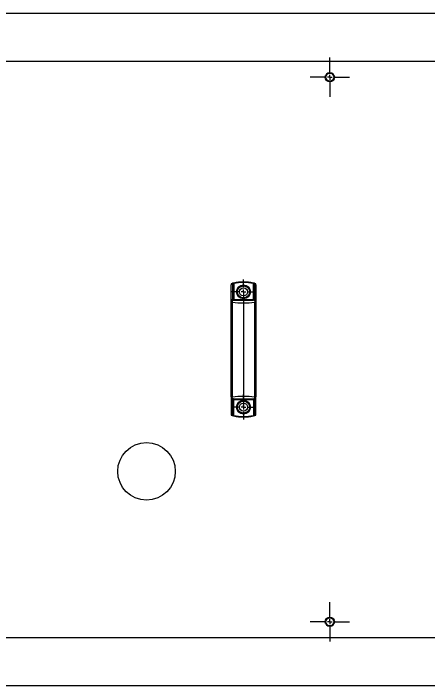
# Model space of a CAD drawing. Header units: millimetres. Extents: x 174875 to 182855, y -330615 to -324972.
# Drawn here: x 176942 to 177374, y -327203 to -326503 of the extents above; entities that cross this region are included whole.
import ezdxf

# ---------------------------------------------------------------- set-up
doc = ezdxf.new("R2010")
doc.units = ezdxf.units.MM
doc.header["$LTSCALE"] = 20
doc.linetypes.add('CENTER', pattern=[2, 1.25, -0.25, 0.25, -0.25])
doc.linetypes.add('SLD-实线', pattern=[0])
doc.layers.get('0').update_dxf_attribs({"lineweight": 15})
doc.layers.add('___', color=7, linetype='Continuous')
for name, color, linetype, lineweight in [('Dim', 4, 'Continuous', 9), ('from', 7, 'Continuous', 15), ('中心线', 1, 'CENTER', 9), ('粗实线', 7, 'SLD-实线', 25)]:
    doc.layers.add(name, color=color, linetype=linetype, lineweight=lineweight)
doc.styles.add('.标注TY', font='txt.shx', dxfattribs={"width": 0.7, "bigfont": 'gbcbig.shx'})
doc.dimstyles.new('.60号字体TY$0', dxfattribs={"dimtxt": 60, "dimasz": 30, "dimexe": 5, "dimexo": 0.5, "dimgap": 5, "dimtad": 1, "dimdsep": 46, "dimtxsty": '.标注TY', "dimblk": 'CLOSEDBLANK', "dimcen": 2.5, "dimclrd": 256, "dimclre": 256, "dimclrt": 256, "dimadec": 0, "dimazin": 0, "dimtfac": 1, "dimtmove": 0, "dimatfit": 3, "dimldrblk": 'CLOSEDBLANK', "dimfxl": 1, "dimlwd": -1, "dimlwe": -1, "dimarcsym": 0})

# ---------------------------------------------------------------- blocks, each defined once
blk = doc.blocks.new('SW_CENTERMARKSYMBOL_3')
at = {"layer": '中心线', "color": 0}
for p, q in [((0, 5), (0, 20.5)), ((-5, 0), (-20.5, 0)), ((0, 0), (-2.5, 0)), ((0, 0), (0, 2.5)), ((0, 0), (0, -2.5)), ((0, 0), (2.5, 0)), ((5, 0), (20.5, 0)), ((0, -5), (0, -20.5))]:
    blk.add_line(p, q, dxfattribs=at)
blk = doc.blocks.new('SW_CENTERMARKSYMBOL_0')
at = {"color": 0, "linetype": 'SLD-实线', "lineweight": 0}
for p, q in [((0, 5), (0, 13)), ((-5, 0), (-13, 0)), ((0, 0), (-2.5, 0)), ((0, 0), (0, 2.5)), ((0, 0), (0, -2.5)), ((0, 0), (2.5, 0)), ((5, 0), (13, 0)), ((0, -5), (0, -13))]:
    blk.add_line(p, q, dxfattribs=at)
blk = doc.blocks.new('tony-把手')
at = {"color": 7, "linetype": 'Continuous', "lineweight": 5}
for p, q in [((-11.5, 7.97), (-11.5, -8.13)), ((-10.75, 7.66), (-10.75, -8)), ((-10.25, 8.75), (-10.25, -8)), ((10.25, -8), (10.25, 8.75)), ((10.75, -8), (10.75, 8.49)), ((11.5, 7.97), (11.5, -8.13)), ((-13, -9.27), (-13, 6.83)), ((13, 6.83), (13, -9.27)), ((-13, -10.84), (-11.73, -10.84)), ((-13, -109.16), (-13, -10.84)), ((-11.73, -10.84), (-11.73, -109.16)), ((-10.25, -8), (10.25, -8)), ((11.73, -109.16), (11.73, -10.84)), ((11.73, -10.84), (13, -10.84)), ((13, -10.84), (13, -109.16)), ((-13, -109.16), (-11.73, -109.16)), ((-13, -110.73), (-13, -126.83)), ((-11.5, -127.97), (-11.5, -111.87)), ((-10.75, -127.66), (-10.75, -112)), ((-10.25, -128.75), (-10.25, -112)), ((-10.25, -112), (10.25, -112)), ((10.25, -112), (10.25, -128.75)), ((10.75, -112), (10.75, -128.49)), ((11.5, -127.97), (11.5, -111.87)), ((11.73, -109.16), (13, -109.16)), ((13, -126.83), (13, -110.73))]:
    blk.add_line(p, q, dxfattribs=at)
for centre, radius in [((0, 0), 7.25), ((0, 0), 6.75), ((0, 0), 6.25), ((0, 0), 4.25), ((0, -120), 7.25), ((0, -120), 6.75), ((0, -120), 6.25), ((0, -120), 4.25)]:
    blk.add_circle(centre, radius, dxfattribs=at)
for centre, radius, start, end in [((-11.5, 7.39), 1.5, 105.92458, 180), ((-1.75, -26.79), 37.04, 105.07122, 105.92458), ((0, -43.13), 53.38, 78.80213, 101.19787), ((0, -43.15), 52.9, 78.82778, 101.17222), ((1.75, -26.79), 37.04, 74.07542, 74.92878), ((11.5, 7.39), 1.5, 0, 74.07542), ((-11.66, -9.48), 1.36, 83.35105, 171.25935), ((11.66, -9.48), 1.36, 8.74065, 96.64895), ((-11.66, -110.52), 1.36, 188.74065, 276.64895), ((11.66, -110.52), 1.36, 263.35105, 351.25935), ((-11.5, -127.39), 1.5, 180, 254.07542), ((-1.75, -93.21), 37.04, 254.07542, 254.92878), ((0, -76.87), 53.38, 258.80213, 281.19787), ((0, -76.85), 52.9, 258.82778, 281.17222), ((1.75, -93.21), 37.04, 285.07122, 285.92458), ((11.5, -127.39), 1.5, 285.92458, 0)]:
    blk.add_arc(centre, radius, start, end, dxfattribs=at)
at = {"lineweight": 5}
for centre, start, end in [((-10.25, -8), 180, 270.00069), ((10.25, -8), 269.99931, 0), ((-10.25, -112), 89.99931, 180), ((10.25, -112), 0, 90.00069)]:
    blk.add_arc(centre, 0.5, start, end, dxfattribs=at)
at = {"color": 7, "linetype": 'Continuous', "lineweight": 5}
blk.add_ellipse((0, 39.77), major_axis=(-74.96, 0), ratio=0.683553, start_param=1.413602, end_param=1.727991, dxfattribs=at)
at = {"color": 7, "linetype": 'Continuous', "lineweight": 5, "extrusion": (0, 0, -1)}
blk.add_ellipse((0, -159.77), major_axis=(74.96, 0), ratio=0.683553, start_param=4.555194, end_param=4.869583, dxfattribs=at)
at = {"color": 7, "linetype": 'Continuous', "lineweight": 5}
for points, knots in [([(-13, 6.83), (-13, 7), (-13, 7.14), (-13, 7.33), (-13, 7.39), (-13, 7.39)], [0, 0, 0, 0, 0.5, 0.5, 1, 1, 1, 1]), ([(-11.91, 8.83), (-11.88, 8.84), (-11.86, 8.82), (-11.79, 8.76), (-11.76, 8.7), (-11.69, 8.55), (-11.65, 8.46), (-11.58, 8.24), (-11.54, 8.11), (-11.5, 7.97)], [0, 0, 0, 0, 0.25, 0.25, 0.5, 0.5, 0.75, 0.75, 1, 1, 1, 1]), ([(-10.37, 9.23), (-10.5, 9.2), (-10.63, 9.17), (-10.87, 9.11), (-10.98, 9.08), (-11.17, 9.03), (-11.25, 9.01), (-11.35, 8.98), (-11.38, 8.98), (-11.38, 8.98)], [0, 0, 0, 0, 0.25, 0.25, 0.5, 0.5, 0.75, 0.75, 1, 1, 1, 1]), ([(-10.75, 8.49), (-10.75, 8.49), (-10.69, 8.53), (-10.5, 8.62), (-10.38, 8.69), (-10.25, 8.75)], [0, 0, 0, 0, 0.5, 0.5, 1, 1, 1, 1]), ([(-10.75, 8.49), (-10.75, 8.49), (-10.75, 8.47), (-10.75, 8.4), (-10.75, 8.35), (-10.75, 8.2), (-10.75, 8.11), (-10.75, 7.91), (-10.75, 7.79), (-10.75, 7.66)], [0, 0, 0, 0, 0.25, 0.25, 0.5, 0.5, 0.75, 0.75, 1, 1, 1, 1]), ([(10.25, 8.75), (10.38, 8.69), (10.5, 8.62), (10.69, 8.53), (10.75, 8.49), (10.75, 8.49)], [0, 0, 0, 0, 0.5, 0.5, 1, 1, 1, 1]), ([(11.38, 8.98), (11.38, 8.98), (11.35, 8.98), (11.25, 9.01), (11.17, 9.03), (10.98, 9.08), (10.87, 9.11), (10.63, 9.17), (10.5, 9.2), (10.37, 9.23)], [0, 0, 0, 0, 0.25, 0.25, 0.5, 0.5, 0.75, 0.75, 1, 1, 1, 1]), ([(11.91, 8.83), (11.88, 8.84), (11.86, 8.82), (11.79, 8.76), (11.76, 8.7), (11.69, 8.55), (11.65, 8.46), (11.58, 8.24), (11.54, 8.11), (11.5, 7.97)], [0, 0, 0, 0, 0.25, 0.25, 0.5, 0.5, 0.75, 0.75, 1, 1, 1, 1]), ([(13, 7.39), (13, 7.39), (13, 7.33), (13, 7.14), (13, 7), (13, 6.83)], [0, 0, 0, 0, 0.5, 0.5, 1, 1, 1, 1]), ([(-13, -10.84), (-13, -10.54), (-13, -10.24), (-13, -9.84), (-13, -9.71), (-13, -9.47), (-13, -9.37), (-13, -9.27)], [0, 0, 0, 0, 0.5, 0.5, 0.75, 0.75, 1, 1, 1, 1]), ([(-11.5, -8.13), (-11.52, -8.29), (-11.55, -8.48), (-11.59, -8.89), (-11.61, -9.11), (-11.65, -9.57), (-11.67, -9.82), (-11.7, -10.32), (-11.72, -10.58), (-11.73, -10.84)], [0, 0, 0, 0, 0.25, 0.25, 0.5, 0.5, 0.75, 0.75, 1, 1, 1, 1]), ([(-8.28, -8.5), (-7.19, -8.5), (-6.11, -8.5), (-2.18, -8.5), (-1.09, -8.5), (1.09, -8.5), (2.18, -8.5), (4.36, -8.5), (5.44, -8.5), (6.53, -8.5)], [0, 0, 0, 0, 0.25, 0.25, 0.5, 0.5, 0.75, 0.75, 1, 1, 1, 1]), ([(11.5, -8.13), (11.52, -8.29), (11.55, -8.48), (11.59, -8.89), (11.61, -9.11), (11.65, -9.57), (11.67, -9.82), (11.7, -10.32), (11.72, -10.58), (11.73, -10.84)], [0, 0, 0, 0, 0.25, 0.25, 0.5, 0.5, 0.75, 0.75, 1, 1, 1, 1]), ([(13, -9.27), (13, -9.37), (13, -9.47), (13, -9.71), (13, -9.84), (13, -10.24), (13, -10.54), (13, -10.84)], [0, 0, 0, 0, 0.25, 0.25, 0.5, 0.5, 1, 1, 1, 1]), ([(-13, -109.16), (-13, -109.46), (-13, -109.76), (-13, -110.16), (-13, -110.29), (-13, -110.53), (-13, -110.63), (-13, -110.73)], [0, 0, 0, 0, 0.5, 0.5, 0.75, 0.75, 1, 1, 1, 1]), ([(-11.5, -111.87), (-11.52, -111.71), (-11.55, -111.52), (-11.59, -111.11), (-11.61, -110.89), (-11.65, -110.43), (-11.67, -110.18), (-11.7, -109.68), (-11.72, -109.42), (-11.73, -109.16)], [0, 0, 0, 0, 0.25, 0.25, 0.5, 0.5, 0.75, 0.75, 1, 1, 1, 1]), ([(-8.28, -111.5), (-7.19, -111.5), (-6.11, -111.5), (-2.18, -111.5), (-1.09, -111.5), (1.09, -111.5), (2.18, -111.5), (4.36, -111.5), (5.44, -111.5), (6.53, -111.5)], [0, 0, 0, 0, 0.25, 0.25, 0.5, 0.5, 0.75, 0.75, 1, 1, 1, 1]), ([(11.5, -111.87), (11.52, -111.71), (11.55, -111.52), (11.59, -111.11), (11.61, -110.89), (11.65, -110.43), (11.67, -110.18), (11.7, -109.68), (11.72, -109.42), (11.73, -109.16)], [0, 0, 0, 0, 0.25, 0.25, 0.5, 0.5, 0.75, 0.75, 1, 1, 1, 1]), ([(13, -110.73), (13, -110.63), (13, -110.53), (13, -110.29), (13, -110.16), (13, -109.76), (13, -109.46), (13, -109.16)], [0, 0, 0, 0, 0.25, 0.25, 0.5, 0.5, 1, 1, 1, 1]), ([(-13, -126.83), (-13, -127), (-13, -127.14), (-13, -127.33), (-13, -127.39), (-13, -127.39)], [0, 0, 0, 0, 0.5, 0.5, 1, 1, 1, 1]), ([(-11.91, -128.83), (-11.88, -128.84), (-11.86, -128.82), (-11.79, -128.76), (-11.76, -128.7), (-11.69, -128.55), (-11.65, -128.46), (-11.58, -128.24), (-11.54, -128.11), (-11.5, -127.97)], [0, 0, 0, 0, 0.25, 0.25, 0.5, 0.5, 0.75, 0.75, 1, 1, 1, 1]), ([(-10.37, -129.23), (-10.5, -129.2), (-10.63, -129.17), (-10.87, -129.11), (-10.98, -129.08), (-11.17, -129.03), (-11.25, -129.01), (-11.35, -128.98), (-11.38, -128.98), (-11.38, -128.98)], [0, 0, 0, 0, 0.25, 0.25, 0.5, 0.5, 0.75, 0.75, 1, 1, 1, 1]), ([(-10.75, -128.49), (-10.75, -128.49), (-10.75, -128.47), (-10.75, -128.4), (-10.75, -128.35), (-10.75, -128.2), (-10.75, -128.11), (-10.75, -127.91), (-10.75, -127.79), (-10.75, -127.66)], [0, 0, 0, 0, 0.25, 0.25, 0.5, 0.5, 0.75, 0.75, 1, 1, 1, 1]), ([(-10.75, -128.49), (-10.75, -128.49), (-10.69, -128.53), (-10.5, -128.62), (-10.38, -128.69), (-10.25, -128.75)], [0, 0, 0, 0, 0.5, 0.5, 1, 1, 1, 1]), ([(10.25, -128.75), (10.38, -128.69), (10.5, -128.62), (10.69, -128.53), (10.75, -128.49), (10.75, -128.49)], [0, 0, 0, 0, 0.5, 0.5, 1, 1, 1, 1]), ([(11.38, -128.98), (11.38, -128.98), (11.35, -128.98), (11.25, -129.01), (11.17, -129.03), (10.98, -129.08), (10.87, -129.11), (10.63, -129.17), (10.5, -129.2), (10.37, -129.23)], [0, 0, 0, 0, 0.25, 0.25, 0.5, 0.5, 0.75, 0.75, 1, 1, 1, 1]), ([(11.91, -128.83), (11.88, -128.84), (11.86, -128.82), (11.79, -128.76), (11.76, -128.7), (11.69, -128.55), (11.65, -128.46), (11.58, -128.24), (11.54, -128.11), (11.5, -127.97)], [0, 0, 0, 0, 0.25, 0.25, 0.5, 0.5, 0.75, 0.75, 1, 1, 1, 1]), ([(13, -127.39), (13, -127.39), (13, -127.33), (13, -127.14), (13, -127), (13, -126.83)], [0, 0, 0, 0, 0.5, 0.5, 1, 1, 1, 1])]:
    blk.add_open_spline(points, degree=3, knots=knots, dxfattribs=at)
for points in [[(-10.25, -8.5), (-9.59, -8.5), (-8.94, -8.5), (-8.28, -8.5)], [(6.53, -8.5), (8.94, -8.5), (9.59, -8.5), (10.25, -8.5)], [(-10.25, -111.5), (-9.59, -111.5), (-8.94, -111.5), (-8.28, -111.5)], [(6.53, -111.5), (8.94, -111.5), (9.59, -111.5), (10.25, -111.5)]]:
    blk.add_open_spline(points, degree=3, dxfattribs=at)
at = {"layer": '中心线', "lineweight": 5, "ltscale": 71}
blk.add_line((0, 0), (0, -120), dxfattribs=at)
at = {"layer": '中心线', "lineweight": 5, "ltscale": 71, "rotation": 270}
blk.add_blockref('SW_CENTERMARKSYMBOL_0', (0, 0), dxfattribs=at)
at = {"layer": '中心线', "lineweight": 5, "ltscale": 71, "xscale": -1, "rotation": 270}
blk.add_blockref('SW_CENTERMARKSYMBOL_0', (0, -120), dxfattribs=at)
blk = doc.blocks.new('_ClosedBlank')
at = {"color": 0, "linetype": 'ByBlock', "lineweight": -2}
for p, q in [((-1, 0.167), (0, 0)), ((-1, 0.167), (-1, -0.167)), ((0, 0), (-1, -0.167))]:
    blk.add_line(p, q, dxfattribs=at)
blk = doc.blocks.new('*D82')
at = {"layer": 'Defpoints', "color": 0, "transparency": 16777216}
for p in [(176481.84, -326760.39), (181346.84, -326760.39), (176481.84, -327593.25)]:
    blk.add_point(p, dxfattribs=at)
at = {"layer": 'Dim', "transparency": 16777216}
for p, q in [((176481.84, -326760.89), (176481.84, -327598.25)), ((181346.84, -326760.89), (181346.84, -327598.25)), ((181316.84, -327593.25), (176511.84, -327593.25))]:
    blk.add_line(p, q, dxfattribs=at)
at = {"layer": 'Dim', "transparency": 16777216, "xscale": 30, "yscale": 30, "zscale": 30, "rotation": 180}
blk.add_blockref('_ClosedBlank', (176481.84, -327593.25), dxfattribs=at)
at = {"layer": 'Dim', "transparency": 16777216, "xscale": 30, "yscale": 30, "zscale": 30}
blk.add_blockref('_ClosedBlank', (181346.84, -327593.25), dxfattribs=at)
at = {"layer": 'Dim', "transparency": 16777216, "insert": (178914.34, -327558.25), "char_height": 60, "attachment_point": 5, "style": '.标注TY'}
blk.add_mtext('4865', dxfattribs=at)

msp = doc.modelspace()

# ---------------------------------------------------------------- linework, layer by layer
at = {"layer": 'from'}
for points in [[(176761.842, -327203.005), (177601.842, -327203.005), (177601.842, -326503.005), (176761.842, -326503.005)], [(176811.842, -327153.005), (177551.842, -327153.005), (177551.842, -326553.005), (176811.842, -326553.005)]]:
    msp.add_lwpolyline(points, close=True, dxfattribs=at)
msp.add_circle((177080.752, -326980.005), 30, dxfattribs=at)
at = {"layer": '粗实线'}
for centre in [(177271.842, -326569.505), (177271.842, -327136.505)]:
    msp.add_circle(centre, 4.5, dxfattribs=at)

# ---------------------------------------------------------------- block references
at = {"layer": '___', "ltscale": 0.5}
msp.add_blockref('tony-把手', (177181.842, -326793.005), dxfattribs=at)
at = {"layer": '中心线', "xscale": -1}
msp.add_blockref('SW_CENTERMARKSYMBOL_3', (177271.842, -326569.505), dxfattribs=at)
at = {"layer": '中心线', "rotation": 180}
msp.add_blockref('SW_CENTERMARKSYMBOL_3', (177271.842, -327136.505), dxfattribs=at)

# ---------------------------------------------------------------- dimensions: what is measured, and where the dimension line sits
at = {"layer": 'Dim'}
dim = msp.add_linear_dim(base=(176481.842, -327593.247), p1=(181346.842, -326760.394), p2=(176481.842, -326760.394), dimstyle='.60号字体TY$0', override={"dimarcsym": 1}, dxfattribs=at)
dim.commit()
dim.dimension.update_dxf_attribs({"geometry": '*D82', "text_midpoint": (178914.342, -327558.247)})

doc.saveas('drawing.dxf')
